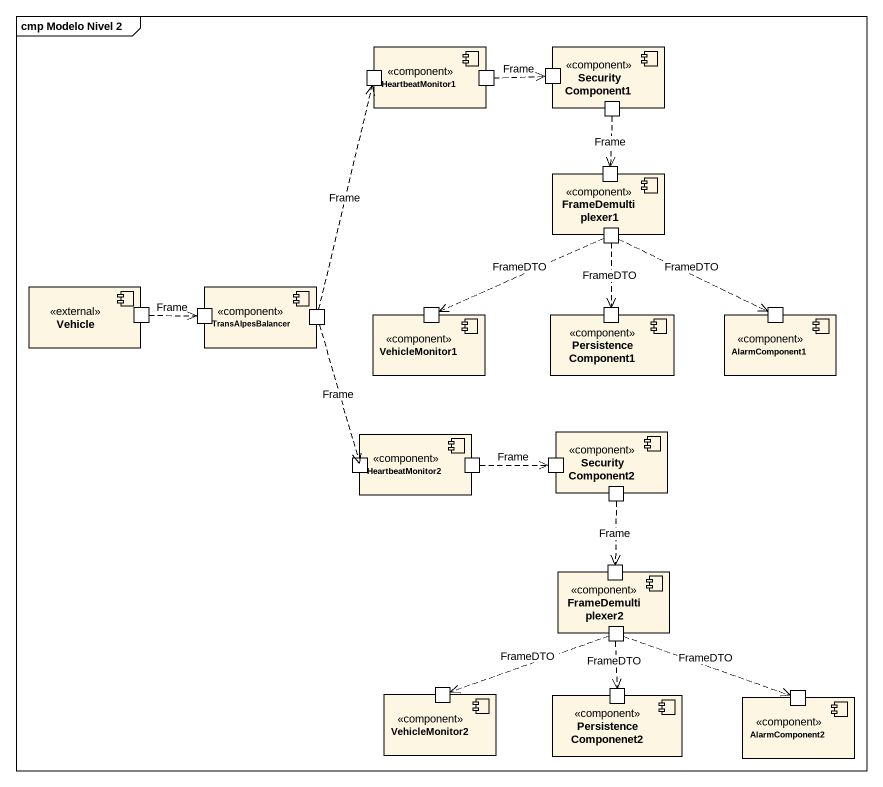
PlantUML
@startuml
mainframe cmp Modelo Nivel 2
component HeartbeatMonitor1 <<component>> {
  port " " as port1
  port " " as port2
}
component SecurityComponent1 <<component>> {
  port " " as port3
  port " " as port4
}
component FrameDemultiplexer1 <<component>> {
  port " " as port5
  port " " as port6
}
component Vehicle <<external>> {
  port " " as port7
}
component TransAlpesBalancer <<component>> {
  port " " as port8
  port " " as port9
}
component VehicleMonitor1 <<component>> {
  port " " as port10
}
component PersistenceComponent1 <<component>> {
  port " " as port11
}
component AlarmComponent1 <<component>> {
  port " " as port12
}
component HeartbeatMonitor2 <<component>> {
  port " " as port13
  port " " as port14
}
component SecurityComponent2 <<component>> {
  port " " as port15
  port " " as port16
}
component FrameDemultiplexer2 <<component>> {
  port " " as port17
  port " " as port18
}
component VehicleMonitor2 <<component>> {
  port " " as port19
}
component PersistenceComponenet2 <<component>> {
  port " " as port20
}
component AlarmComponent2 <<component>> {
  port " " as port21
}
port2 .right.> port3 : Frame
port4 ..> port5 : Frame
port6 .left.> port10 : FrameDTO
port6 ..> port11 : FrameDTO
port6 .right.> port12 : FrameDTO
port7 .right.> port8 : Frame
port9 .up.> port1 : Frame
port9 ..> HeartbeatMonitor2 : Frame
port14 .right.> port15 : Frame
port16 ..> port17 : Frame
FrameDemultiplexer2 ..> port20 : FrameDTO
port18 .left.> port19 : FrameDTO
port18 .right.> port21 : FrameDTO
@enduml
